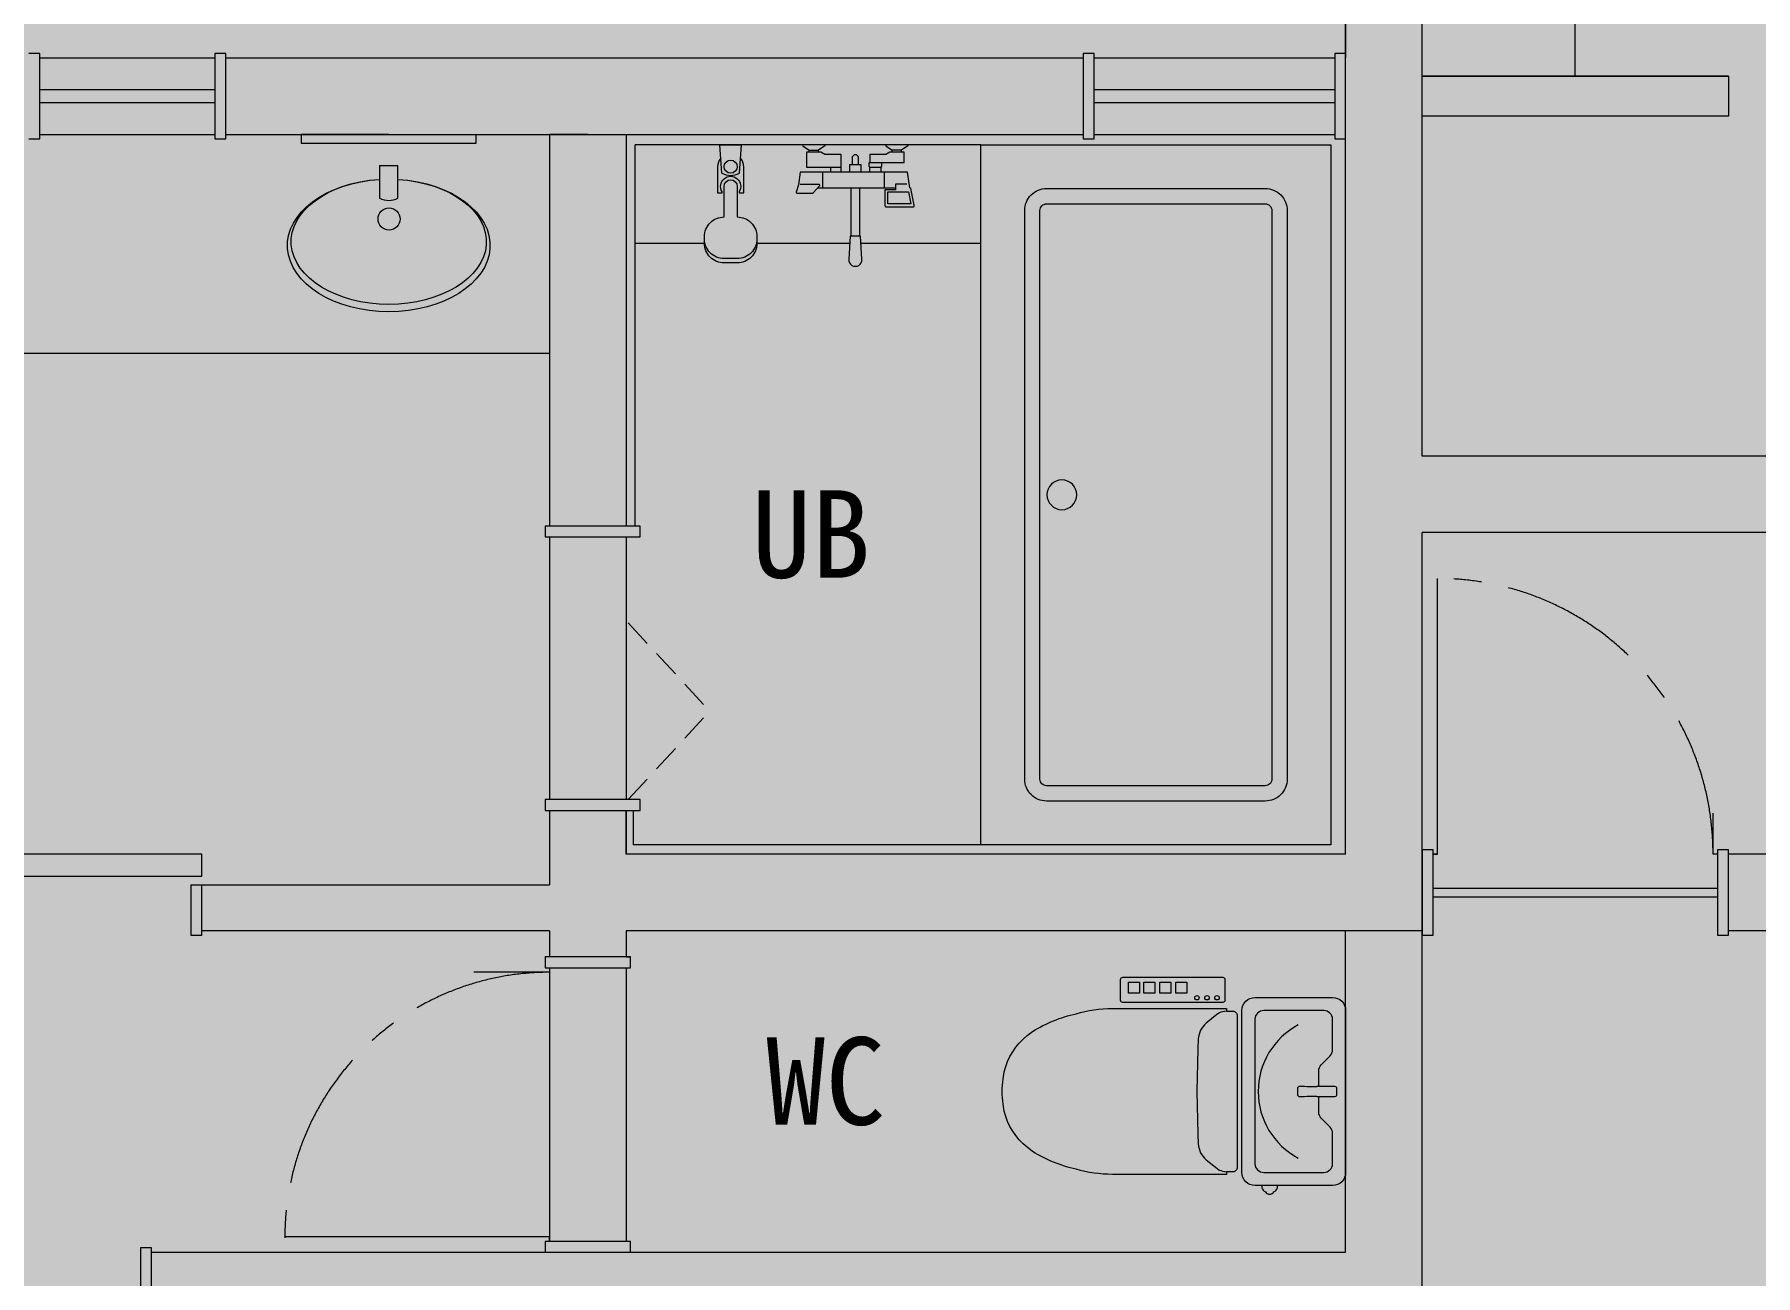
# Model space of a CAD drawing. Header units: millimetres. Extents: x -63086 to 144078, y -129912 to 13382.
# Drawn here: x 54013 to 57948, y -16370 to -13533 of the extents above; entities that cross this region are included whole.
import ezdxf

# ---------------------------------------------------------------- set-up
doc = ezdxf.new("R2010")
doc.units = ezdxf.units.MM
doc.linetypes.add('CENTERX2', pattern=[101.6, 63.5, -12.7, 12.7, -12.7])
doc.linetypes.add('HIDDEN', pattern=[9.525, 6.35, -3.175])
doc.layers.get('0').update_dxf_attribs({"lineweight": 0})
for name, color, linetype, lineweight in [('003壁', 7, 'Continuous', 9), ('004建具', 7, 'Continuous', 9), ('096ユニットバス', 7, 'Continuous', 0), ('097家具', 7, 'Continuous', 0)]:
    doc.layers.add(name, color=color, linetype=linetype, lineweight=lineweight)
doc.layers.add('文字', color=7, linetype='Continuous')
doc.styles.add('小岩', font='MS Mincho.ttf', dxfattribs={"height": 150})

# ---------------------------------------------------------------- blocks, each defined once
blk = doc.blocks.new('*U33')
at = {"color": 0, "linetype": 'ByBlock', "lineweight": -2}
for points in [[(30, 215), (207.2, 215, -0.414214), (237.2, 185), (237.2, -185, -0.414214), (207.2, -215), (30, -215, -0.414214), (0, -185), (0, 185, -0.414214)], [(340.2, 0), (337.9, 97.3), (336.8, 120, 0.211916), (318.5, 156.2), (294.8, 175.6, 0.125119), (281.4, 181.9), (272.5, 183.6), (272.5, 189.5), (533, 189.5, -0.07041), (616.3, 177.7, -0.083469), (715.8, 137.3), (727.9, 127.6, -0.167569), (780.5, 45.1), (782.9, 28.8, -0.072319), (782.9, -28.8), (780.5, -45.1, -0.167569), (727.9, -127.6), (715.8, -137.3, -0.083469), (616.3, -177.7, -0.07041), (533, -189.5), (272.5, -189.5), (272.5, -183.6), (281.4, -181.9, 0.125119), (294.8, -175.6), (318.5, -156.2, 0.211916), (336.8, -120), (337.9, -97.3)], [(88.7, 11.2), (93.7, 12.4), (104.3, 12.4, -0.414214), (109.3, 7.4), (109.3, -7.4, -0.414214), (104.3, -12.4), (93.7, -12.4), (88.7, -11.2), (66.4, -11.2, -0.069336), (65.2, -11.9), (25.3, -11.9, -0.414214), (20.5, -7.1), (20.5, 7.1, -0.414214), (25.3, 11.9), (65.2, 11.9, -0.069336), (66.4, 11.2)]]:
    blk.add_lwpolyline(points, format="xyb", close=True, dxfattribs=at)
for points in [[(191.4, 215), (191.4, 220.3, 0.228779), (183.2, 229.4, 0.253275), (173.6, 234.8, 0.253275), (163.9, 229.4, 0.228779), (155.8, 220.3), (155.8, 215)], [(61.5, -11.9), (61.5, -47.2, -0.196533), (55.8, -61.2), (35.7, -81.6, 0.196533), (30, -95.6), (30, -165, 0.414214), (50, -185), (187.2, -185, 0.414214), (207.2, -165), (207.2, 165, 0.414214), (187.2, 185), (50, 185, 0.414214), (30, 165), (30, 95.6, 0.196533), (35.7, 81.6), (55.8, 61.2, -0.196533), (61.5, 47.2), (61.5, 11.9)], [(272.5, -183.6), (257.9, -183.6, -0.414214), (247.9, -173.6), (247.9, 173.6, -0.414214), (257.9, 183.6), (272.5, 183.6)], [(108.4, -152.2, 0.60107), (108.4, 152.2)]]:
    blk.add_lwpolyline(points, format="xyb", dxfattribs=at)
blk.add_lwpolyline([(509.3, -261.1), (281, -261.1, -0.414214), (276, -256.1), (276, -208.7, -0.414214), (281, -203.7), (509.3, -203.7, -0.414214), (514.3, -208.7), (514.3, -256.1, -0.414214)], format="xyb", close=True)
for points in [[(363.1, -224.4), (388.1, -224.4), (388.1, -249.8), (363.1, -249.8)], [(399.9, -224.4), (424.9, -224.4), (424.9, -249.8), (399.9, -249.8)], [(436.1, -224.4), (461.1, -224.4), (461.1, -249.8), (436.1, -249.8)], [(471.5, -224.4), (496.5, -224.4), (496.5, -249.8), (471.5, -249.8)]]:
    blk.add_lwpolyline(points, close=True, dxfattribs=at)
for centre in [(294, -214.2), (317, -214.2), (339.9, -214.2)]:
    blk.add_circle(centre, 5.07, dxfattribs=at)
blk = doc.blocks.new('洗面台（CAD素材.com）21')
at = {"color": 0, "linetype": 'ByBlock', "lineweight": -2}
blk.add_lwpolyline([(-25.7, -100), (-25.7, -188.9, 0.244755), (24.3, -188.9), (24.3, -100)], format="xyb", dxfattribs=at)
blk.add_circle((0, -245.5), 30, dxfattribs=at)
at = {"color": 0, "linetype": 'ByBlock', "lineweight": -2, "extrusion": (0, 0, -1)}
for centre, major_axis, ratio, start_param, end_param in [((-0.7, -317.2), (-275, 0), 0.654545, 1.661831, 7.762947), ((-0.7, -307.2), (265, 0), 0.641509, -1.476316, 4.617909)]:
    blk.add_ellipse(centre, major_axis=major_axis, ratio=ratio, start_param=start_param, end_param=end_param, dxfattribs=at)
blk = doc.blocks.new('浴槽（CAD素材.com）d258ce55')
at = {"color": 0, "linetype": 'ByBlock', "lineweight": -2}
blk.add_lwpolyline([(800, 1600), (0, 1600), (0, 0), (800, 0)], close=True, dxfattribs=at)
for points in [[(650, 1500), (150, 1500, 0.414214), (100, 1450), (100, 150, 0.414214), (150, 100), (650, 100, 0.414214), (700, 150), (700, 1450, 0.414214)], [(650, 1465), (150, 1465, 0.414214), (135, 1450), (135, 150, 0.414214), (150, 135), (650, 135, 0.414214), (665, 150), (665, 1450, 0.414214)]]:
    blk.add_lwpolyline(points, format="xyb", close=True, dxfattribs=at)
blk.add_circle((615, 800), 34, dxfattribs=at)
blk = doc.blocks.new('シャワー4（CAD素材.com）')
at = {"color": 0, "linetype": 'ByBlock', "lineweight": -2}
for points in [[(-20, -65), (-25, 0)], [(20, -65), (25, 0)]]:
    blk.add_lwpolyline(points, dxfattribs=at)
for points in [[(-30, -50), (-30, -110), (-19.4, -110), (-19.4, -107.3, -1.816187), (19.4, -107.3), (19.4, -110), (30, -110), (30, -50)], [(-20, -65, 0.247864), (20, -65)], [(59.9, -217.5, -0.013897), (60, -220), (60, -225, -0.414214), (15, -270), (-15, -270, -0.414214), (-60, -225), (-60, -220, -0.013897), (-59.9, -217.5, -0.013897)]]:
    blk.add_lwpolyline(points, format="xyb", dxfattribs=at)
blk.add_lwpolyline([(-60, -215), (-60, -210, -0.414214), (-15, -165), (-15, -95, -1), (15, -95), (15, -165, -0.414214), (60, -210), (60, -215, -0.414214), (15, -260), (-15, -260, -0.414214)], format="xyb", close=True, dxfattribs=at)
blk.add_circle((0, -50), 15, dxfattribs=at)
for start, end in [(139.071, 180), (0, 40.929)]:
    blk.add_arc((0, -50), 30, start, end, dxfattribs=at)
blk = doc.blocks.new('シャワー10（CAD素材.com）')
at = {"color": 0, "linetype": 'ByBlock', "lineweight": -2}
blk.add_line((91.8, -99.2), (-86.8, -99.2), dxfattribs=at)
for points in [[(-120, 0), (-120, -2.5), (-105.7, -12.5), (-84.3, -12.5)], [(-70, 0), (-70, -2.5), (-84.3, -12.5)], [(70, 0), (70, -2.5), (84.3, -12.5)], [(120, 0), (120, -2.5), (105.7, -12.5)], [(-32, -62.2), (-32, -22.1), (-69.6, -22.1), (-79, -16.5), (-111.9, -16.5), (-111.9, -51.3), (-32, -51.3)], [(-105.7, -16.5), (-105.7, -12.5)], [(-84.3, -16.5), (-84.3, -12.5)], [(-7.5, -30.2), (-7.5, -45.2)], [(84.3, -16.5), (84.3, -12.5)], [(105.7, -12.5), (84.3, -12.5)], [(105.7, -16.5), (105.7, -12.5)], [(-75, -62.2), (-75, -99.2)], [(-57, -51.3), (-57, -62.2)], [(-12.5, -62.2), (-12.5, -45.2), (12.5, -45.2), (12.5, -62.2)], [(33, -40.1), (30.9, -42.2), (30.9, -49.1), (33, -51.3)], [(33, -62.2), (33, -51.3), (58, -51.3), (58, -62.2)], [(58, -40.1), (60.1, -42.2), (60.1, -49.1), (58, -51.3)], [(67, -99.2), (67, -62.2)], [(-10, -99.2), (-10, -209.2)], [(10, -209.2), (10, -99.2)]]:
    blk.add_lwpolyline(points, dxfattribs=at)
for points in [[(7.5, -45.2), (7.5, -30.2, 1), (-7.5, -30.2)], [(117.8, -89.9), (91.8, -89.9), (91.8, -103.2), (67.7, -103.2), (67.7, -138.9, 0.414214), (70.7, -141.9), (132, -141.9, 0.476123), (134.9, -138.3), (127, -100.2), (124.3, -98.3), (119, -62.2), (-125.8, -62.2), (-129.8, -91.3), (-134.9, -108.1, 0.503545), (-133, -110.6), (-97.5, -110.6, 0.219806), (-96, -109.9), (-81.3, -92.7, 0.639605), (-82.1, -91.1), (-126, -91.1)], [(12, -209.2), (-12, -209.2), (-15.2, -261.7, 1.052153), (15.2, -261.7), (12, -209.2)]]:
    blk.add_lwpolyline(points, format="xyb", dxfattribs=at)
for points in [[(69.6, -22.1), (33, -22.1), (33, -40.1), (111.9, -40.1), (111.9, -16.5), (79, -16.5)], [(127.1, -134.9), (74.7, -134.9), (74.7, -107.2), (121.3, -107.2)]]:
    blk.add_lwpolyline(points, close=True, dxfattribs=at)

msp = doc.modelspace()

# ---------------------------------------------------------------- hatches: boundary and pattern name
at = {"ltscale": 10, "true_color": 0xfeeab9, "transparency": 33554480}
h = msp.add_hatch(color=254, dxfattribs=at)
h.dxf.hatch_style = 1
h.paths.add_polyline_path([(67804.4104, -10862.683), (45122.7384, -10862.683), (45122.7384, -26735.199), (67804.4104, -26735.199)])
at = {"layer": '003壁', "ltscale": 10, "true_color": 0xc7c8ca}
h = msp.add_hatch(color=9, dxfattribs=at)
h.dxf.hatch_style = 1
h.paths.add_polyline_path([(61275.8031, -19046.3749), (57015.8031, -19046.3749), (57015.8031, -19221.3749), (58375.8031, -19221.3749), (58375.8031, -20551.3749), (58550.8031, -20551.3749), (58550.8031, -19221.3749), (60195.8031, -19221.3749), (60195.8031, -20376.3749), (58550.8031, -20376.3749), (58550.8031, -20551.3749), (58560.8031, -20551.3749), (60825.8031, -20551.3749), (60825.8031, -19221.3749), (61275.8031, -19221.3749)], flags=17)
h.paths.add_polyline_path([(60370.8031, -19221.3749), (60650.8031, -19221.3749), (60650.8031, -20376.3749), (60370.8031, -20376.3749)], flags=16)
h.paths.add_polyline_path([(64010.8031, -19046.3749), (63100.8031, -19046.3749), (63100.8031, -18136.3749), (62925.8031, -18136.3749), (62925.8031, -19046.3749), (62025.8031, -19046.3749), (62025.8031, -19221.3749), (63835.8031, -19221.3749), (63835.8031, -23596.3749), (58550.8031, -23596.3749), (58550.8031, -22266.3749), (58375.8031, -22266.3749), (58375.8031, -23596.3749), (57010.8031, -23596.3749), (57010.8031, -23771.3749), (64010.8031, -23771.3749)])
h.paths.add_polyline_path([(55360.8031, -23596.3749), (52885.8031, -23596.3749), (52885.8031, -23771.3749), (55360.8031, -23771.3749)])
h.paths.add_polyline_path([(56585.8031, -23596.3749), (55785.8031, -23596.3749), (55785.8031, -23771.3749), (56585.8031, -23771.3749)])
h.paths.add_polyline_path([(54000.8031, -23771.3749), (53825.8031, -23771.3749), (53825.8031, -25416.3749), (50360.8031, -25416.3749), (50360.8031, -23771.3749), (51235.8031, -23771.3749), (51235.8031, -23596.3749), (50360.8031, -23596.3749), (50360.8031, -23416.3749), (50185.8031, -23416.3749), (50185.8031, -25591.3749), (54000.8031, -25591.3749), (54000.8031, -25136.3749)])
h.paths.add_polyline_path([(50360.8031, -23016.3749), (50185.8031, -23016.3749), (50185.8031, -23391.3749), (50360.8031, -23391.3749)])
h.paths.add_polyline_path([(50360.8031, -20896.3749), (50185.8031, -20896.3749), (50175.8031, -20896.3749), (49810.8031, -20896.3749), (49810.8031, -22991.3749), (50185.8031, -22991.3749), (50360.8031, -22991.3749), (50360.8031, -22816.3749), (49985.8031, -22816.3749), (49985.8031, -21071.3749), (50360.8031, -21071.3749)])
h.paths.add_polyline_path([(50360.8031, -20496.3749), (50185.8031, -20496.3749), (50185.8031, -20506.3749), (50185.8031, -20871.3749), (50360.8031, -20871.3749)])
h.paths.add_polyline_path([(50360.8031, -19066.3749), (50185.8031, -19066.3749), (50185.8031, -20471.3749), (50360.8031, -20471.3749)])
h.paths.add_polyline_path([(51255.8031, -16316.3749), (50360.8031, -16316.3749), (50360.8031, -15581.3749), (50810.8031, -15581.3749), (50810.8031, -15406.3749), (50360.8031, -15406.3749), (50360.8031, -13586.3749), (50273.3031, -13586.3749), (50185.8031, -13586.3749), (50185.8031, -17416.3749), (50360.8031, -17416.3749), (50360.8031, -16491.3749), (51255.8031, -16491.3749)])
h.paths.add_polyline_path([(51255.8031, -13586.3749), (50360.8031, -13586.3749), (50360.8031, -13761.3749), (51255.8031, -13761.3749)], flags=0)
h.paths.add_polyline_path([(54000.8031, -13586.3749), (52005.8031, -13586.3749), (52005.8031, -13761.3749), (54000.8031, -13761.3749)])
h.paths.add_polyline_path([(51980.8031, -13586.3749), (51280.8031, -13586.3749), (51280.8031, -13761.3749), (51980.8031, -13761.3749)])
h.paths.add_polyline_path([(56410.8031, -13586.3749), (54450.8031, -13586.3749), (54450.8031, -13761.3749), (56410.8031, -13761.3749)], flags=17)
h.paths.add_polyline_path([(54425.8031, -13688.8749), (54025.8031, -13688.8749), (54025.8031, -13761.3749), (54425.8031, -13761.3749)])
h.paths.add_polyline_path([(54425.8031, -13586.3749), (54025.8031, -13586.3749), (54025.8031, -13658.8749), (54425.8031, -13658.8749)])
h.paths.add_polyline_path([(56985.8031, -13586.3749), (56435.8031, -13586.3749), (56435.8031, -13658.8749), (56985.8031, -13658.8749)], flags=17)
h.paths.add_polyline_path([(56985.8031, -13688.8749), (56435.8031, -13688.8749), (56435.8031, -13761.3749), (56985.8031, -13761.3749)], flags=17)
h.paths.add_polyline_path([(57185.8031, -12851.3749), (58375.8031, -12851.3749), (58560.8031, -12851.3749), (59510.8031, -12851.3749), (59510.8031, -12676.3749), (57010.8031, -12676.3749), (57010.8031, -13586.3749), (57010.8031, -13771.3749), (57010.8031, -15406.3749), (55365.8031, -15406.3749), (55365.8031, -15306.3749), (55190.8031, -15306.3749), (55190.8031, -15476.8749), (54395.8031, -15476.8749), (54395.8031, -15493.8749), (54395.8031, -15581.3749), (55190.8031, -15581.3749), (55190.8031, -15641.3749), (55365.8031, -15641.3749), (55365.8031, -15581.3749), (57185.8031, -15581.3749), (57185.8031, -15406.3749), (57185.8031, -15396.3749), (57185.8031, -14671.3749), (58550.8031, -14671.3749), (58550.8031, -14583.8749), (58550.8031, -14496.3749), (58375.8031, -14496.3749), (58365.8031, -14496.3749), (57185.8031, -14496.3749)])
h.paths.add_polyline_path([(63100.8031, -12676.3749), (62010.8031, -12676.3749), (62010.8031, -12851.3749), (62925.8031, -12851.3749), (62925.8031, -13751.3749), (63100.8031, -13751.3749)])
h.paths.add_polyline_path([(63100.8031, -15426.3749), (62925.8031, -15426.3749), (62925.8031, -15861.3749), (60370.8031, -15861.3749), (60370.8031, -15406.3749), (58375.8031, -15406.3749), (58375.8031, -15581.3749), (58375.8031, -16501.3749), (58550.8031, -16501.3749), (58550.8031, -16491.3749), (58550.8031, -16316.3749), (58550.8031, -15581.3749), (60195.8031, -15581.3749), (60195.8031, -16316.3749), (60195.8031, -16491.3749), (60370.8031, -16491.3749), (60370.8031, -16036.3749), (62925.8031, -16036.3749), (62925.8031, -16461.3749), (63100.8031, -16461.3749)])
h.paths.add_polyline_path([(57185.8031, -15581.3749), (57010.8031, -15581.3749), (57010.8031, -16316.3749), (55365.8031, -16316.3749), (55190.8031, -16316.3749), (55180.8031, -16316.3749), (54280.8031, -16316.3749), (54280.8031, -16491.3749), (54368.3031, -16491.3749), (57185.8031, -16491.3749)])
h.paths.add_polyline_path([(57185.8031, -17453.8749), (55365.8031, -17453.8749), (55365.8031, -17628.8749), (57185.8031, -17628.8749)])
h.paths.add_polyline_path([(58550.8031, -17701.3749), (58375.8031, -17701.3749), (58375.8031, -19046.3749), (58550.8031, -19046.3749)])
h.paths.add_polyline_path([(55365.8031, -16491.3749), (55190.8031, -16491.3749), (55190.8031, -19221.3749), (55278.3031, -19221.3749), (55365.8031, -19221.3749), (55365.8031, -19046.3749)])
h.paths.add_polyline_path([(55365.8031, -13761.3749), (55190.8031, -13761.3749), (55190.8031, -14656.3749), (55365.8031, -14656.3749)], flags=17)
h.paths.add_polyline_path([(53475.3031, -13761.3749), (53370.8031, -13761.3749), (53370.8031, -14586.3749), (53475.3031, -14586.3749)])
h.paths.add_polyline_path([(53545.8031, -15581.3749), (53545.8031, -15406.3749), (53370.8031, -15406.3749), (53370.8031, -16316.3749), (52180.8031, -16316.3749), (52180.8031, -15436.3749), (52005.8031, -15436.3749), (52005.8031, -16316.3749), (52005.8031, -16491.3749), (53545.8031, -16491.3749), (53545.8031, -16316.3749)])
h.paths.add_polyline_path([(60825.8031, -22266.3749), (58550.8031, -22266.3749), (58550.8031, -22441.3749), (60195.8031, -22441.3749), (60195.8031, -23596.3749), (60370.8031, -23596.3749), (60370.8031, -22441.3749), (60650.8031, -22441.3749), (60650.8031, -23596.3749), (60825.8031, -23596.3749)], flags=17)
h.paths.add_polyline_path([(58550.8031, -17276.3749), (58463.3031, -17276.3749), (58463.3031, -17476.3749), (58550.8031, -17476.3749)])
h.paths.add_polyline_path([(58463.3031, -17276.3749), (58375.8031, -17276.3749), (58375.8031, -17476.3749), (58463.3031, -17476.3749)])
h.paths.add_polyline_path([(55815.8031, -19046.3749), (55615.8031, -19046.3749), (55615.8031, -19221.3749), (55815.8031, -19221.3749)])
h.paths.add_polyline_path([(52110.3031, -13761.3749), (52005.8031, -13761.3749), (52005.8031, -14586.3749), (52110.3031, -14586.3749)])
at = {"layer": '097家具', "ltscale": 10, "true_color": 0x515152, "transparency": 33554592}
h = msp.add_hatch(color=251, dxfattribs=at)
h.dxf.hatch_style = 1
edge = h.paths.add_edge_path()
edge.add_line((63413.3031, -13913.8749), (63100.8031, -13776.3749))
edge.add_line((63100.8031, -13776.3749), (62925.8031, -13776.3749))
edge.add_line((62925.8031, -13776.3749), (62915.8031, -13776.3749))
edge.add_line((62915.8031, -13776.3749), (62915.8031, -13751.3749))
edge.add_line((62915.8031, -13751.3749), (62925.8031, -13751.3749))
edge.add_line((62925.8031, -13751.3749), (62925.8031, -12851.3749))
edge.add_line((62925.8031, -12851.3749), (62010.8031, -12851.3749))
edge.add_line((62010.8031, -12851.3749), (62010.8031, -12861.3749))
edge.add_line((62010.8031, -12861.3749), (61985.8031, -12861.3749))
edge.add_line((61985.8031, -12861.3749), (61985.8031, -12851.3749))
edge.add_line((61985.8031, -12851.3749), (61285.8031, -12851.3749))
edge.add_line((61285.8031, -12851.3749), (61285.8031, -12861.3749))
edge.add_line((61285.8031, -12861.3749), (61260.8031, -12861.3749))
edge.add_line((61260.8031, -12861.3749), (61260.8031, -12851.3749))
edge.add_line((61260.8031, -12851.3749), (60260.8031, -12851.3749))
edge.add_line((60260.8031, -12851.3749), (60260.8031, -12861.3749))
edge.add_line((60260.8031, -12861.3749), (60235.8031, -12861.3749))
edge.add_line((60235.8031, -12861.3749), (60235.8031, -12851.3749))
edge.add_line((60235.8031, -12851.3749), (59535.8031, -12851.3749))
edge.add_line((59535.8031, -12851.3749), (59535.8031, -12861.3749))
edge.add_line((59535.8031, -12861.3749), (59510.8031, -12861.3749))
edge.add_line((59510.8031, -12861.3749), (59510.8031, -12851.3749))
edge.add_line((59510.8031, -12851.3749), (58560.8031, -12851.3749))
edge.add_line((58560.8031, -12851.3749), (58560.8031, -12876.3749))
edge.add_line((58560.8031, -12876.3749), (58550.8031, -12876.3749))
edge.add_line((58550.8031, -12876.3749), (58463.3031, -12876.3749))
edge.add_line((58463.3031, -12876.3749), (58604.3924, -13140.0322))
edge.add_line((58604.3924, -13140.0322), (58464.9465, -13400.6185))
edge.add_line((58464.9465, -13400.6185), (58466.6698, -13950.3516))
edge.add_line((58466.6698, -13950.3516), (58604.3924, -14207.7175))
edge.add_line((58604.3924, -14207.7175), (58468.274, -14462.0857))
edge.add_line((58468.274, -14462.0857), (58468.3031, -14471.3749))
edge.add_line((58468.3031, -14471.3749), (58560.8031, -14471.3749))
edge.add_line((58560.8031, -14471.3749), (58560.8031, -14496.3749))
edge.add_line((58560.8031, -14496.3749), (58550.8031, -14496.3749))
edge.add_line((58550.8031, -14496.3749), (58550.8031, -14583.8749))
edge.add_line((58550.8031, -14583.8749), (58550.8031, -14671.3749))
edge.add_line((58550.8031, -14671.3749), (57185.8031, -14671.3749))
edge.add_line((57185.8031, -14671.3749), (57185.8031, -15396.3749))
edge.add_line((57185.8031, -15396.3749), (57210.8031, -15396.3749))
edge.add_line((57210.8031, -15396.3749), (57210.8031, -15406.3749))
edge.add_line((57210.8031, -15406.3749), (57220.8031, -15406.3749))
edge.add_line((57220.8031, -15406.3749), (57220.8031, -15282.2829))
edge.add_line((57220.8031, -15282.2829), (57220.8031, -14776.3749))
edge.add_arc((57220.8031, -15406.3749), 630, 0, 90, ccw=False)
edge.add_line((57850.8031, -15406.3749), (57860.8031, -15406.3749))
edge.add_line((57860.8031, -15406.3749), (57860.8031, -15396.3749))
edge.add_line((57860.8031, -15396.3749), (57885.8031, -15396.3749))
edge.add_line((57885.8031, -15396.3749), (57885.8031, -15406.3749))
edge.add_line((57885.8031, -15406.3749), (60370.8031, -15406.3749))
edge.add_line((60370.8031, -15406.3749), (60370.8031, -15861.3749))
edge.add_line((60370.8031, -15861.3749), (62925.8031, -15861.3749))
edge.add_line((62925.8031, -15861.3749), (62925.8031, -15426.3749))
edge.add_line((62925.8031, -15426.3749), (62915.8031, -15426.3749))
edge.add_line((62915.8031, -15426.3749), (62915.8031, -15401.3749))
edge.add_line((62915.8031, -15401.3749), (62925.8031, -15401.3749))
edge.add_line((62925.8031, -15401.3749), (63100.8031, -15401.3749))
edge.add_line((63100.8031, -15401.3749), (63413.3031, -15263.8749))
edge.add_line((63413.3031, -15263.8749), (63413.3031, -13913.8749))
h.paths.add_polyline_path([(58463.3031, -12876.3749), (58464.9465, -13400.6185), (58604.3924, -13140.0322)], flags=17)
h.paths.add_polyline_path([(58604.3924, -14207.7175), (58466.6698, -13950.3516), (58468.274, -14462.0857)], flags=17)
edge = h.paths.add_edge_path(flags=17)
edge.add_line((57220.8031, -14776.3749), (57220.8031, -15282.2829))
edge.add_line((57220.8031, -15282.2829), (57220.8031, -15406.3749))
edge.add_line((57220.8031, -15406.3749), (57210.8031, -15406.3749))
edge.add_line((57210.8031, -15406.3749), (57210.8031, -15483.8749))
edge.add_line((57210.8031, -15483.8749), (57860.8031, -15483.8749))
edge.add_line((57860.8031, -15483.8749), (57860.8031, -15406.3749))
edge.add_line((57860.8031, -15406.3749), (57850.8031, -15406.3749))
edge.add_arc((57220.8031, -15406.3749), 630, 0, 90)
h.paths.add_polyline_path([(58436.2056, -15311.1905), (59354.7178, -15311.1905)], flags=16)
at = {"layer": '097家具', "ltscale": 10, "true_color": 0x868788, "transparency": 33554577}
h = msp.add_hatch(color=252, dxfattribs=at)
h.dxf.hatch_style = 1
h.paths.add_polyline_path([(56762.8709, -15775.3098, 0.414213562), (56752.8709, -15765.3098), (56738.3182, -15765.3098), (56729.4454, -15766.9988, 0.125118728), (56716.0521, -15773.2559), (56692.3167, -15792.6862, 0.211916042), (56674.05, -15828.9019), (56672.9278, -15851.5549), (56670.6209, -15948.8749), (56672.9278, -16046.1949), (56674.05, -16068.8479, 0.211916042), (56692.3167, -16105.0635), (56716.0521, -16124.4939, 0.125118728), (56729.4454, -16130.751), (56738.3182, -16132.44), (56752.8709, -16132.44, 0.414213562), (56762.8709, -16122.44)])
h.paths.add_polyline_path([(56672.9278, -15851.5549), (56674.05, -15828.9019, -0.211916042), (56692.3167, -15792.6862), (56716.0521, -15773.2559, -0.125118728), (56729.4454, -15766.9988), (56738.3182, -15765.3098), (56738.3182, -15759.375), (56477.785, -15759.375, 0.070410132), (56394.5392, -15771.1561, 0.083469128), (56295.0489, -15811.6007), (56282.8587, -15821.2768, 0.167569124), (56230.2647, -15903.7257), (56227.8843, -15920.0979, 0.072318709), (56227.8843, -15977.6519), (56230.2647, -15994.0241, 0.167569124), (56282.8587, -16076.473), (56295.0489, -16086.149, 0.083469128), (56394.5392, -16126.5936, 0.070410132), (56477.785, -16138.3748), (56738.3182, -16138.3748), (56738.3182, -16132.44), (56729.4454, -16130.751, -0.125118728), (56716.0521, -16124.4939), (56692.3167, -16105.0635, -0.211916042), (56674.05, -16068.8479), (56672.9278, -16046.1949), (56670.6209, -15948.8749)])
h.paths.add_polyline_path([(56734.7619, -15692.7255, 0.414213562), (56729.7619, -15687.7255), (56501.5472, -15687.7255, 0.414213562), (56496.5472, -15692.7255), (56496.5472, -15740.1987, 0.414213562), (56501.5472, -15745.1987), (56729.7619, -15745.1987, 0.414213562), (56734.7619, -15740.1987)])
h.paths.add_polyline_path([(56647.7529, -15699.0557), (56647.7529, -15724.4779), (56622.7529, -15724.4779), (56622.7529, -15699.0557)], flags=16)
h.paths.add_polyline_path([(56675.9763, -15734.6659, -1), (56665.8281, -15734.6659, -1)], flags=16)
h.paths.add_polyline_path([(56698.92, -15734.6659, -1), (56688.7718, -15734.6659, -1)], flags=16)
h.paths.add_polyline_path([(56610.9075, -15699.0557), (56610.9075, -15724.4779), (56585.9075, -15724.4779), (56585.9075, -15699.0557)], flags=16)
h.paths.add_polyline_path([(56721.8637, -15734.6659, -1), (56711.7155, -15734.6659, -1)], flags=16)
h.paths.add_polyline_path([(56574.72, -15699.0557), (56574.72, -15724.4779), (56549.72, -15724.4779), (56549.72, -15699.0557)], flags=16)
h.paths.add_polyline_path([(56539.3288, -15699.0557), (56539.3288, -15724.4779), (56514.3288, -15724.4779), (56514.3288, -15699.0557)], flags=16)
h.paths.add_polyline_path([(56980.8031, -15783.8749, 0.414213562), (56960.8031, -15763.8749), (56823.5705, -15763.8749, 0.414213562), (56803.5705, -15783.8749), (56803.5705, -16113.8749, 0.414213562), (56823.5705, -16133.8749), (56960.8031, -16133.8749, 0.414213562), (56980.8031, -16113.8749), (56980.8031, -16044.4761, 0.19653343), (56975.0742, -16030.4641), (56955.021, -16010.0402, -0.19653343), (56949.292, -15996.0281), (56949.292, -15960.8196), (56945.6002, -15960.8196, -0.069335621), (56944.4474, -15960.0609), (56922.1411, -15960.0609), (56917.1411, -15961.3038), (56906.5245, -15961.3038, -0.414213562), (56901.5245, -15956.3038), (56901.5245, -15941.446, -0.414213562), (56906.5245, -15936.446), (56917.1411, -15936.446), (56922.1411, -15937.6889), (56944.4474, -15937.6889, -0.069335621), (56945.6002, -15936.9301), (56949.292, -15936.9301), (56949.292, -15901.7217, -0.19653343), (56955.021, -15887.7096), (56975.0742, -15867.2857, 0.19653343), (56980.8031, -15853.2737)], flags=0)
h.paths.add_polyline_path([(56980.8031, -15733.8749), (56803.5705, -15733.8749, 0.414213562), (56773.5705, -15763.8749), (56773.5705, -16133.8749, 0.414213562), (56803.5705, -16163.8749), (56980.8031, -16163.8749, 0.414213562), (57010.8031, -16133.8749), (57010.8031, -15763.8749, 0.414213562)])
h.paths.add_polyline_path([(56960.8031, -15763.8749, -0.414213562), (56980.8031, -15783.8749), (56980.8031, -15853.2737, -0.19653343), (56975.0742, -15867.2857), (56955.021, -15887.7096, 0.19653343), (56949.292, -15901.7217), (56949.292, -15936.9301), (56985.502, -15936.9301, -0.414213562), (56990.3073, -15941.7354), (56990.3073, -15956.0144, -0.414213562), (56985.502, -15960.8196), (56949.292, -15960.8196), (56949.292, -15996.0281, 0.19653343), (56955.021, -16010.0402), (56975.0742, -16030.4641, -0.19653343), (56980.8031, -16044.4761), (56980.8031, -16113.8749, -0.414213562), (56960.8031, -16133.8749), (56823.5705, -16133.8749, -0.414213562), (56803.5705, -16113.8749), (56803.5705, -15783.8749, -0.414213562), (56823.5705, -15763.8749)], flags=16)
h.paths.add_polyline_path([(56842.0829, -13935.0545, 0.414213562), (56827.0829, -13920.0545), (56327.0829, -13920.0545, 0.414213562), (56312.0829, -13935.0545), (56312.0829, -15235.0545, 0.414213562), (56327.0829, -15250.0545), (56827.0829, -15250.0545, 0.414213562), (56842.0829, -15235.0545)], flags=0)
h.paths.add_polyline_path([(56328.0829, -14585.0545, -1), (56396.0829, -14585.0545, -1)], flags=0)
h.paths.add_polyline_path([(56977.0829, -13785.0545), (56177.0829, -13785.0545), (56177.0829, -15385.0545), (56977.0829, -15385.0545)])
h.paths.add_polyline_path([(56827.0829, -13885.0545, -0.414213562), (56877.0829, -13935.0545), (56877.0829, -15235.0545, -0.414213562), (56827.0829, -15285.0545), (56327.0829, -15285.0545, -0.414213562), (56277.0829, -15235.0545), (56277.0829, -13935.0545, -0.414213562), (56327.0829, -13885.0545)], flags=16)
h.paths.add_polyline_path([(56827.0829, -13920.0545, -0.414213562), (56842.0829, -13935.0545), (56842.0829, -15235.0545, -0.414213562), (56827.0829, -15250.0545), (56327.0829, -15250.0545, -0.414213562), (56312.0829, -15235.0545), (56312.0829, -13935.0545, -0.414213562), (56327.0829, -13920.0545)], flags=0)
h.paths.add_polyline_path([(56177.0829, -13785.0545), (56009.9302, -13785.0545), (56009.9302, -13787.5315), (55995.5885, -13797.5222), (55995.5885, -13801.5505), (56001.8269, -13801.5505), (56001.8269, -13825.1129), (55947.9302, -13825.1129), (55950.0032, -13827.2561), (55950.0032, -13834.1626), (55947.9302, -13836.3058), (55947.9302, -13847.2604), (56008.9222, -13847.2604), (56014.2722, -13883.3339), (56016.8943, -13885.2852), (56024.8664, -13923.3101, -0.476123411), (56021.9302, -13926.9256), (55960.6244, -13926.9256, -0.414213562), (55957.6244, -13923.9256), (55957.6244, -13888.2517), (55981.7775, -13888.2517), (55981.7775, -13884.2604), (55899.9302, -13884.2604), (55899.9302, -13994.2604), (55901.9302, -13994.2604), (55902.8947, -14010.0545), (56177.0829, -14010.0545)])
h.paths.add_polyline_path([(55664.8607, -13997.5545, 0.4305891), (55619.9302, -13950.0545), (55619.9302, -13880.0545, 1), (55589.9302, -13880.0545), (55589.9302, -13950.0545, 0.4305891), (55544.9997, -13997.5545, 0.4305891), (55589.9302, -14045.0545), (55619.9302, -14045.0545, 0.4305891)])
h.paths.add_polyline_path([(55629.9302, -13785.0545), (55579.9302, -13785.0545), (55584.9302, -13850.0545, 0.247864493), (55624.9302, -13850.0545)], flags=17)
h.paths.add_polyline_path([(55619.9302, -13835.0545, -1), (55589.9302, -13835.0545, -1)], flags=16)
h.paths.add_polyline_path([(55956.9222, -13847.2604), (55814.9302, -13847.2604), (55814.9302, -13884.2604), (55956.9222, -13884.2604)])
h.paths.add_polyline_path([(55920.8572, -13827.2561), (55922.9302, -13825.1129), (55922.9302, -13807.1129), (55959.5698, -13807.1129), (55968.9164, -13801.5505), (55974.2719, -13801.5505), (55974.2719, -13797.5222), (55959.9302, -13787.5315), (55959.9302, -13785.0545), (55819.9302, -13785.0545), (55819.9302, -13787.5315), (55805.5885, -13797.5222), (55805.5885, -13801.5505), (55810.944, -13801.5505), (55820.2905, -13807.1129), (55857.9302, -13807.1129), (55857.9302, -13847.2604), (55877.4302, -13847.2604), (55877.4302, -13830.2604), (55882.4302, -13830.2604), (55882.4302, -13815.2604, -1), (55897.4302, -13815.2604), (55897.4302, -13830.2604), (55902.4302, -13830.2604), (55902.4302, -13847.2604), (55922.9302, -13847.2604), (55922.9302, -13836.3058), (55920.8572, -13834.1626)])
h.paths.add_polyline_path([(56001.8269, -13801.5505), (55968.9164, -13801.5505), (55959.5698, -13807.1129), (55922.9302, -13807.1129), (55922.9302, -13825.1129), (56001.8269, -13825.1129)], flags=17)
h.paths.add_polyline_path([(56009.9302, -13787.5315), (56009.9302, -13785.0545), (55959.9302, -13785.0545), (55959.9302, -13787.5315), (55974.2719, -13797.5222), (55995.5885, -13797.5222)], flags=17)
h.paths.add_polyline_path([(55819.9302, -13787.5315), (55819.9302, -13785.0545), (55769.9302, -13785.0545), (55769.9302, -13787.5315), (55784.2719, -13797.5222), (55805.5885, -13797.5222)], flags=17)
h.paths.add_polyline_path([(55857.9302, -13807.1129), (55820.2905, -13807.1129), (55810.944, -13801.5505), (55778.0335, -13801.5505), (55778.0335, -13836.3058), (55857.9302, -13836.3058)], flags=17)
h.paths.add_polyline_path([(55897.4302, -13815.2604, 1), (55882.4302, -13815.2604), (55882.4302, -13830.2604), (55897.4302, -13830.2604)], flags=17)
h.paths.add_polyline_path([(55902.4302, -13830.2604), (55877.4302, -13830.2604), (55877.4302, -13847.2604), (55902.4302, -13847.2604)], flags=17)
h.paths.add_polyline_path([(55950.0032, -13834.1626), (55950.0032, -13827.2561), (55947.9302, -13825.1129), (55922.9302, -13825.1129), (55920.8572, -13827.2561), (55920.8572, -13834.1626), (55922.9302, -13836.3058), (55947.9302, -13836.3058)], flags=17)
h.paths.add_polyline_path([(55947.9302, -13836.3058), (55922.9302, -13836.3058), (55922.9302, -13847.2604), (55947.9302, -13847.2604)], flags=17)
h.paths.add_polyline_path([(56008.9222, -13847.2604), (55956.9222, -13847.2604), (55956.9222, -13884.2604), (55981.7775, -13884.2604), (55981.7775, -13888.2517), (55957.6244, -13888.2517), (55957.6244, -13923.9256, 0.414213562), (55960.6244, -13926.9256), (56021.9302, -13926.9256, 0.476123411), (56024.8664, -13923.3101), (56016.8943, -13885.2852), (56014.2722, -13883.3339)], flags=17)
h.paths.add_polyline_path([(56011.2026, -13892.2517), (56017.0046, -13919.9256), (55964.6244, -13919.9256), (55964.6244, -13892.2517)], flags=16)
h.paths.add_polyline_path([(56011.2026, -13892.2517), (55964.6244, -13892.2517), (55964.6244, -13919.9256), (56017.0046, -13919.9256)], flags=0)
h.paths.add_polyline_path([(55814.9302, -13847.2604), (55764.0913, -13847.2604), (55760.1022, -13876.3837), (55755.0167, -13893.1124, 0.503545476), (55756.9302, -13895.6941), (55792.4441, -13895.6941, 0.219806206), (55793.9669, -13894.9907), (55803.1032, -13884.2604), (55814.9302, -13884.2604)], flags=17)
h.paths.add_polyline_path([(55634.9302, -13835.0545, 0.180509431), (55627.5959, -13815.4008), (55624.9302, -13850.0545, -0.247864493), (55584.9302, -13850.0545), (55582.2645, -13815.4008, 0.180509431), (55574.9302, -13835.0545), (55574.9302, -13895.0545), (55585.4946, -13895.0545), (55585.4946, -13892.3532, -1.816187368), (55624.3658, -13892.3532), (55624.3658, -13895.0545), (55634.9302, -13895.0545)], flags=17)
h.paths.add_polyline_path([(55585.4946, -13892.3532), (55585.4946, -13895.0545), (55574.9302, -13895.0545), (55574.9302, -13835.0545, -0.180509431), (55582.2645, -13815.4008), (55579.9302, -13785.0545), (55386.9031, -13785.0545), (55386.9031, -14010.0545), (55544.9302, -14010.0545), (55544.9302, -14005.0545, -0.013896938), (55544.9997, -14002.5545, -0.013896938), (55544.9302, -14000.0545), (55544.9302, -13995.0545, -0.414213562), (55589.9302, -13950.0545), (55589.9302, -13880.0545, -1), (55619.9302, -13880.0545), (55619.9302, -13950.0545, -0.414213562), (55664.9302, -13995.0545), (55664.9302, -14000.0545, -0.013896938), (55664.8607, -14002.5545, -0.013896938), (55664.9302, -14005.0545), (55664.9302, -14010.0545), (55876.9657, -14010.0545), (55877.9302, -13994.2604), (55879.9302, -13994.2604), (55879.9302, -13884.2604), (55803.1032, -13884.2604), (55793.9669, -13894.9907, -0.219806206), (55792.4441, -13895.6941), (55756.9302, -13895.6941, -0.503545476), (55755.0167, -13893.1124), (55760.1022, -13876.3837), (55764.0913, -13847.2604), (55832.9302, -13847.2604), (55832.9302, -13836.3058), (55778.0335, -13836.3058), (55778.0335, -13801.5505), (55784.2719, -13801.5505), (55784.2719, -13797.5222), (55769.9302, -13787.5315), (55769.9302, -13785.0545), (55629.9302, -13785.0545), (55627.5959, -13815.4008, -0.180509431), (55634.9302, -13835.0545), (55634.9302, -13895.0545), (55624.3658, -13895.0545), (55624.3658, -13892.3532, 1.816187368)])
h.paths.add_polyline_path([(55619.9302, -13835.0545, 1), (55589.9302, -13835.0545, 1)], flags=0)
h.paths.add_polyline_path([(56396.0829, -14585.0545, 1), (56328.0829, -14585.0545, 1)], flags=0)
h.paths.add_polyline_path([(56877.0829, -13935.0545, 0.414213562), (56827.0829, -13885.0545), (56327.0829, -13885.0545, 0.414213562), (56277.0829, -13935.0545), (56277.0829, -15235.0545, 0.414213562), (56327.0829, -15285.0545), (56827.0829, -15285.0545, 0.414213562), (56877.0829, -15235.0545)], flags=0)
h = msp.add_hatch(color=252, dxfattribs=at)
h.dxf.hatch_style = 1
h.paths.add_polyline_path([(56842.0829, -13935.0545, 0.414213562), (56827.0829, -13920.0545), (56327.0829, -13920.0545, 0.414213562), (56312.0829, -13935.0545), (56312.0829, -15235.0545, 0.414213562), (56327.0829, -15250.0545), (56827.0829, -15250.0545, 0.414213562), (56842.0829, -15235.0545)], flags=16)
h.paths.add_polyline_path([(56396.0829, -14585.0545, -1), (56328.0829, -14585.0545, -1)], flags=0)
h.paths.add_polyline_path([(55899.9302, -13884.2604), (55879.9302, -13884.2604), (55879.9302, -13994.2604), (55899.9302, -13994.2604)])
h.paths.add_polyline_path([(56011.2026, -13892.2517), (55964.6244, -13892.2517), (55964.6244, -13919.9256), (56017.0046, -13919.9256)])
h.paths.add_polyline_path([(55857.9302, -13836.3058), (55832.9302, -13836.3058), (55832.9302, -13847.2604), (55857.9302, -13847.2604)])
h.paths.add_polyline_path([(55589.9302, -13835.0545, 1), (55619.9302, -13835.0545, 1)])
h.paths.add_polyline_path([(55664.9302, -14010.0545), (55664.9302, -14005.0545, 0.013896938), (55664.8607, -14002.5545, -0.39802547), (55619.9302, -14045.0545), (55589.9302, -14045.0545, -0.39802547), (55544.9997, -14002.5545, 0.013896938), (55544.9302, -14005.0545), (55544.9302, -14010.0545, 0.414213562), (55589.9302, -14055.0545), (55619.9302, -14055.0545, 0.414213562)])
h.paths.add_polyline_path([(56396.0829, -14585.0545, 1), (56328.0829, -14585.0545, 1)], flags=0)
h.paths.add_polyline_path([(56877.0829, -13935.0545, 0.414213562), (56827.0829, -13885.0545), (56327.0829, -13885.0545, 0.414213562), (56277.0829, -13935.0545), (56277.0829, -15235.0545, 0.414213562), (56327.0829, -15285.0545), (56827.0829, -15285.0545, 0.414213562), (56877.0829, -15235.0545)])
h.paths.add_polyline_path([(56842.0829, -15235.0545, -0.414213562), (56827.0829, -15250.0545), (56327.0829, -15250.0545, -0.414213562), (56312.0829, -15235.0545), (56312.0829, -13935.0545, -0.414213562), (56327.0829, -13920.0545), (56827.0829, -13920.0545, -0.414213562), (56842.0829, -13935.0545)], flags=0)
h = msp.add_hatch(color=252, dxfattribs=at)
h.dxf.hatch_style = 1
h.paths.add_polyline_path([(56842.0829, -13935.0545, 0.414213562), (56827.0829, -13920.0545), (56327.0829, -13920.0545, 0.414213562), (56312.0829, -13935.0545), (56312.0829, -15235.0545, 0.414213562), (56327.0829, -15250.0545), (56827.0829, -15250.0545, 0.414213562), (56842.0829, -15235.0545)])
h.paths.add_polyline_path([(56328.0829, -14585.0545, -1), (56396.0829, -14585.0545, -1)], flags=16)
h.paths.add_polyline_path([(56328.0829, -14585.0545, 1), (56396.0829, -14585.0545, 1)], flags=0)
h = msp.add_hatch(color=252, dxfattribs=at)
h.dxf.hatch_style = 1
h.paths.add_polyline_path([(56328.0829, -14585.0545, 1), (56396.0829, -14585.0545, 1)])
h.paths.add_polyline_path([(56980.8031, -15783.8749, 0.414213562), (56960.8031, -15763.8749), (56823.5705, -15763.8749, 0.414213562), (56803.5705, -15783.8749), (56803.5705, -16113.8749, 0.414213562), (56823.5705, -16133.8749), (56960.8031, -16133.8749, 0.414213562), (56980.8031, -16113.8749), (56980.8031, -16044.4761, 0.19653343), (56975.0742, -16030.4641), (56955.021, -16010.0402, -0.19653343), (56949.292, -15996.0281), (56949.292, -15960.8196), (56945.6002, -15960.8196, -0.069335621), (56944.4474, -15960.0609), (56922.1411, -15960.0609), (56917.1411, -15961.3038), (56906.5245, -15961.3038, -0.414213562), (56901.5245, -15956.3038), (56901.5245, -15941.446, -0.414213562), (56906.5245, -15936.446), (56917.1411, -15936.446), (56922.1411, -15937.6889), (56944.4474, -15937.6889, -0.069335621), (56945.6002, -15936.9301), (56949.292, -15936.9301), (56949.292, -15901.7217, -0.19653343), (56955.021, -15887.7096), (56975.0742, -15867.2857, 0.19653343), (56980.8031, -15853.2737)])
h.paths.add_polyline_path([(56990.3073, -15941.7354, 0.414213562), (56985.502, -15936.9301), (56945.6002, -15936.9301, 0.069335621), (56944.4474, -15937.6889), (56922.1411, -15937.6889), (56917.1411, -15936.446), (56906.5245, -15936.446, 0.414213562), (56901.5245, -15941.446), (56901.5245, -15956.3038, 0.414213562), (56906.5245, -15961.3038), (56917.1411, -15961.3038), (56922.1411, -15960.0609), (56944.4474, -15960.0609, 0.069335621), (56945.6002, -15960.8196), (56985.502, -15960.8196, 0.414213562), (56990.3073, -15956.0144)])

# ---------------------------------------------------------------- linework, layer by layer
at = {"layer": '003壁', "ltscale": 10}
for p, q in [((57010.8031, -12676.3749), (57010.8031, -13586.3749)), ((57010.8031, -13586.3749), (57010.8031, -12851.3749)), ((57185.8031, -14496.3749), (57185.8031, -12851.3749)), ((54025.8031, -13586.3749), (54425.8031, -13586.3749)), ((54450.8031, -13586.3749), (56410.8031, -13586.3749)), ((56435.8031, -13586.3749), (56985.8031, -13586.3749)), ((57885.8031, -13627.8749), (57185.8031, -13627.8749)), ((57185.8031, -13627.8749), (57885.8031, -13627.8749)), ((57885.8031, -13627.8749), (57885.8031, -13719.8749)), ((57885.8031, -13719.8749), (57185.8031, -13719.8749)), ((54025.8031, -13761.3749), (54425.8031, -13761.3749)), ((54450.8031, -13761.3749), (56410.8031, -13761.3749)), ((55278.3031, -13761.3749), (55190.8031, -13761.3749)), ((55190.8031, -13761.3749), (55190.8031, -14656.3749)), ((55190.8031, -13761.3749), (55190.8031, -14656.3749)), ((55365.8031, -13761.3749), (55365.8031, -14656.3749)), ((56435.8031, -13761.3749), (56985.8031, -13761.3749)), ((57010.8031, -15406.3749), (57010.8031, -13761.3749)), ((58375.8031, -14496.3749), (57185.8031, -14496.3749)), ((57185.8031, -16491.3749), (57185.8031, -14671.3749)), ((58550.8031, -14671.3749), (57185.8031, -14671.3749)), ((55190.8031, -14681.3749), (55190.8031, -15281.3749)), ((55190.8031, -14681.3749), (55190.8031, -15281.3749)), ((55365.8031, -14681.3749), (55365.8031, -15281.3749)), ((55190.8031, -15306.3749), (55190.8031, -15406.3749)), ((55190.8031, -15306.3749), (55190.8031, -15476.8749)), ((55365.8031, -15306.3749), (55365.8031, -15406.3749)), ((54395.8031, -15406.3749), (53570.8031, -15406.3749)), ((57010.8031, -15406.3749), (55365.8031, -15406.3749)), ((57220.8031, -15406.3749), (57210.8031, -15406.3749)), ((57860.8031, -15406.3749), (57850.8031, -15406.3749)), ((60370.8031, -15406.3749), (57885.8031, -15406.3749)), ((55190.8031, -15581.3749), (54395.8031, -15581.3749)), ((55190.8031, -15581.3749), (55190.8031, -15641.3749)), ((55190.8031, -15581.3749), (55190.8031, -15641.3749)), ((55365.8031, -15581.3749), (55365.8031, -15641.3749)), ((57010.8031, -15581.3749), (55365.8031, -15581.3749)), ((57185.8031, -15581.3749), (55365.8031, -15581.3749)), ((57010.8031, -16316.3749), (57010.8031, -15581.3749)), ((58463.3031, -15581.3749), (57885.8031, -15581.3749)), ((55190.8031, -15666.3749), (55190.8031, -16107.9471)), ((55190.8031, -15666.3749), (55190.8031, -16291.3749)), ((55365.8031, -15666.3749), (55365.8031, -16291.3749)), ((54280.8031, -16316.3749), (55190.8031, -16316.3749)), ((55365.8031, -16316.3749), (57010.8031, -16316.3749))]:
    msp.add_line(p, q, dxfattribs=at)
at = {"layer": '004建具', "linetype": 'CENTERX2', "ltscale": 5}
for p, q in [((54025.8031, -13576.3749), (54000.8031, -13576.3749)), ((54025.8031, -13586.3749), (54025.8031, -13576.3749)), ((54025.8031, -13771.3749), (54025.8031, -13586.3749)), ((54450.8031, -13576.3749), (54425.8031, -13576.3749)), ((54425.8031, -13576.3749), (54425.8031, -13586.3749)), ((54425.8031, -13586.3749), (54425.8031, -13761.3749)), ((54450.8031, -13586.3749), (54450.8031, -13576.3749)), ((54450.8031, -13771.3749), (54450.8031, -13586.3749)), ((56435.8031, -13576.3749), (56410.8031, -13576.3749)), ((56410.8031, -13576.3749), (56410.8031, -13586.3749)), ((56410.8031, -13586.3749), (56410.8031, -13761.3749)), ((56435.8031, -13586.3749), (56435.8031, -13576.3749)), ((56435.8031, -13771.3749), (56435.8031, -13586.3749)), ((57010.8031, -13576.3749), (56985.8031, -13576.3749)), ((56985.8031, -13576.3749), (56985.8031, -13586.3749)), ((56985.8031, -13586.3749), (56985.8031, -13761.3749)), ((57010.8031, -13586.3749), (57010.8031, -13576.3749)), ((57010.8031, -13771.3749), (57010.8031, -13586.3749)), ((54425.8031, -13761.3749), (54425.8031, -13771.3749)), ((56410.8031, -13761.3749), (56410.8031, -13771.3749)), ((56985.8031, -13761.3749), (56985.8031, -13771.3749)), ((54000.8031, -13771.3749), (54025.8031, -13771.3749)), ((54425.8031, -13771.3749), (54450.8031, -13771.3749)), ((56410.8031, -13771.3749), (56435.8031, -13771.3749)), ((56985.8031, -13771.3749), (57010.8031, -13771.3749)), ((55365.8031, -14656.3749), (55190.8031, -14656.3749)), ((55200.8031, -14656.3749), (55190.8031, -14656.3749)), ((55375.8031, -14656.3749), (55365.8031, -14656.3749)), ((55180.8031, -14681.3749), (55365.8031, -14681.3749)), ((55365.8031, -15281.3749), (55190.8031, -15281.3749)), ((55200.8031, -15281.3749), (55190.8031, -15281.3749)), ((55375.8031, -15281.3749), (55365.8031, -15281.3749)), ((55180.8031, -15306.3749), (55365.8031, -15306.3749)), ((54395.8031, -15456.3749), (54395.8031, -15406.3749)), ((57210.8031, -15396.3749), (57185.8031, -15396.3749)), ((57185.8031, -15396.3749), (57185.8031, -15406.3749)), ((57185.8031, -15406.3749), (57185.8031, -15581.3749)), ((57210.8031, -15406.3749), (57210.8031, -15396.3749)), ((57210.8031, -15591.3749), (57210.8031, -15406.3749)), ((57885.8031, -15396.3749), (57860.8031, -15396.3749)), ((57860.8031, -15396.3749), (57860.8031, -15406.3749)), ((57860.8031, -15406.3749), (57860.8031, -15581.3749)), ((57885.8031, -15406.3749), (57885.8031, -15396.3749)), ((57885.8031, -15591.3749), (57885.8031, -15406.3749)), ((54370.8031, -15476.8749), (54370.8031, -15581.3749)), ((54395.8031, -15591.3749), (54395.8031, -15476.8749)), ((54370.8031, -15581.3749), (54370.8031, -15591.3749)), ((54370.8031, -15591.3749), (54395.8031, -15591.3749)), ((57185.8031, -15581.3749), (57185.8031, -15591.3749)), ((57185.8031, -15591.3749), (57210.8031, -15591.3749)), ((57860.8031, -15581.3749), (57860.8031, -15591.3749)), ((57860.8031, -15591.3749), (57885.8031, -15591.3749)), ((55190.8031, -15641.3749), (55180.8031, -15641.3749)), ((55180.8031, -15641.3749), (55180.8031, -15666.3749)), ((55375.8031, -15641.3749), (55190.8031, -15641.3749)), ((55375.8031, -15666.3749), (55375.8031, -15641.3749)), ((55180.8031, -15666.3749), (55190.8031, -15666.3749)), ((55190.8031, -15666.3749), (55365.8031, -15666.3749)), ((55365.8031, -15666.3749), (55375.8031, -15666.3749)), ((54280.8031, -16306.3749), (54255.8031, -16306.3749)), ((54255.8031, -16306.3749), (54255.8031, -16316.3749)), ((54255.8031, -16316.3749), (54255.8031, -16491.3749)), ((54280.8031, -16316.3749), (54280.8031, -16306.3749)), ((54280.8031, -16501.3749), (54280.8031, -16316.3749)), ((55190.8031, -16291.3749), (55180.8031, -16291.3749)), ((55180.8031, -16291.3749), (55180.8031, -16316.3749)), ((55180.8031, -16316.3749), (55190.8031, -16316.3749)), ((55375.8031, -16291.3749), (55190.8031, -16291.3749)), ((55190.8031, -16316.3749), (55365.8031, -16316.3749)), ((55365.8031, -16316.3749), (55375.8031, -16316.3749)), ((55375.8031, -16316.3749), (55375.8031, -16291.3749))]:
    msp.add_line(p, q, dxfattribs=at)
at = {"layer": '004建具', "ltscale": 10}
for p, q in [((55386.9031, -14010.0545), (55545.3079, -14010.0545)), ((55664.9302, -14010.0545), (55877.5137, -14010.0545)), ((55902.7244, -14010.0545), (56177.0829, -14010.0545)), ((55375.8031, -14656.3749), (55180.8031, -14656.3749)), ((55180.8031, -14656.3749), (55180.8031, -14681.3749)), ((55398.0031, -14656.3749), (55375.8031, -14656.3749)), ((55398.0031, -14681.3749), (55398.0031, -14656.3749)), ((55180.8031, -14681.3749), (55375.8031, -14681.3749)), ((55375.8031, -14681.3749), (55388.0031, -14681.3749)), ((55388.0031, -14681.3749), (55398.0031, -14681.3749)), ((55375.8031, -15281.3749), (55180.8031, -15281.3749)), ((55180.8031, -15281.3749), (55180.8031, -15306.3749)), ((55398.0031, -15281.3749), (55375.8031, -15281.3749)), ((55398.0031, -15306.3749), (55398.0031, -15281.3749)), ((55180.8031, -15306.3749), (55375.8031, -15306.3749)), ((55375.8031, -15306.3749), (55388.0031, -15306.3749)), ((55388.0031, -15306.3749), (55398.0031, -15306.3749))]:
    msp.add_line(p, q, dxfattribs=at)
at = {"layer": '004建具', "linetype": 'HIDDEN', "ltscale": 10}
for p in [(55370.8031, -14877.9538), (55370.8031, -15281.3749)]:
    msp.add_line(p, (55557.2655, -15079.6643), dxfattribs=at)
at = {"layer": '004建具', "linetype": 'CENTERX2', "ltscale": 5}
for centre, radius, start, end in [((57220.8031, -15406.3749), 630, 0, 90), ((55190.8031, -16281.3749), 605, 90, 183.3164835)]:
    msp.add_arc(centre, radius, start, end, dxfattribs=at)
at = {"layer": '097家具', "ltscale": 10}
for p, q in [((57535.8031, -13627.8749), (57535.8031, -12851.3749)), ((54025.8031, -13673.8749), (54025.8031, -13658.8749)), ((54025.8031, -13658.8749), (54425.8031, -13658.8749)), ((54425.8031, -13688.8749), (54025.8031, -13688.8749)), ((54425.8031, -13658.8749), (54425.8031, -13688.8749)), ((56435.8031, -13658.8749), (56985.8031, -13658.8749)), ((56985.8031, -13688.8749), (56435.8031, -13688.8749)), ((54823.4081, -13761.3749), (54623.4081, -13761.3749)), ((54823.4081, -13761.3749), (54623.4081, -13761.3749)), ((54623.4081, -13761.3749), (54623.4081, -13781.3749)), ((55023.4081, -13781.3749), (55023.4081, -13761.3749)), ((54623.4081, -13781.3749), (55023.4081, -13781.3749)), ((56177.0829, -13785.0545), (55386.9031, -13785.0545)), ((55386.9031, -14656.3749), (55386.9031, -13785.0545)), ((55579.9302, -13785.0545), (55629.9302, -13785.0545)), ((54802.3622, -13832.1743), (54844.454, -13832.1743)), ((53475.3031, -14261.3749), (55190.8031, -14261.3749)), ((57220.8031, -15282.2829), (57220.8031, -14776.3749)), ((57220.8031, -15406.3749), (57220.8031, -15282.2829)), ((55365.8031, -15406.3749), (55365.8031, -15306.3749)), ((55381.9031, -15306.3749), (55381.9031, -15385.0545)), ((57850.8031, -15406.3749), (57850.8031, -15312.5603)), ((54395.8031, -15456.3749), (54395.8031, -15406.3749)), ((56177.0829, -15385.0545), (55381.9031, -15385.0545)), ((57210.8031, -15406.3749), (57220.8031, -15406.3749)), ((57860.8031, -15406.3749), (57850.8031, -15406.3749)), ((53570.8031, -15456.3749), (54395.8031, -15456.3749)), ((54370.8031, -15476.8749), (55190.8031, -15476.8749)), ((54395.8031, -15493.8749), (54395.8031, -15476.8749)), ((57210.8031, -15483.8749), (57860.8031, -15483.8749)), ((57210.8031, -15503.8749), (57860.8031, -15503.8749)), ((55365.8031, -15641.3749), (55375.8031, -15641.3749)), ((55190.8031, -15676.3749), (55017.7428, -15676.3749)), ((55190.8031, -15666.3749), (55190.8031, -15676.3749)), ((55190.8031, -16281.3749), (54585.8031, -16281.3749)), ((55190.8031, -16291.3749), (55190.8031, -16281.3749))]:
    msp.add_line(p, q, dxfattribs=at)

# ---------------------------------------------------------------- block references
at = {"xscale": 0.841834699284624, "yscale": 0.841834699284624, "zscale": 0.841834699284624}
msp.add_blockref('洗面台（CAD素材.com）21', (54824.0047, -13747.9909), dxfattribs=at)
at = {"rotation": 180}
msp.add_blockref('*U33', (57010.8031, -15948.8749), dxfattribs=at)
at = {"layer": '096ユニットバス', "ltscale": 10}
for name, p in [('シャワー4（CAD素材.com）', (55604.9302, -13785.0545)), ('シャワー10（CAD素材.com）', (55889.9302, -13785.0545))]:
    msp.add_blockref(name, p, dxfattribs=at)
at = {"layer": '096ユニットバス', "ltscale": 10, "xscale": -1}
msp.add_blockref('浴槽（CAD素材.com）d258ce55', (56977.0829, -15385.0545), dxfattribs=at)

# ---------------------------------------------------------------- texts
at = {"layer": '文字', "ltscale": 10, "char_height": 200, "attachment_point": 1, "style": '小岩'}
for s, insert in [('UB', (55652.7731, -14574.7025)), ('WC', (55685.7686, -15824.8993))]:
    msp.add_mtext_dynamic_manual_height_columns(s, width=2456.810386, gutter_width=1000, heights=[0], dxfattribs=dict(at, insert=insert))

doc.saveas('drawing.dxf')
